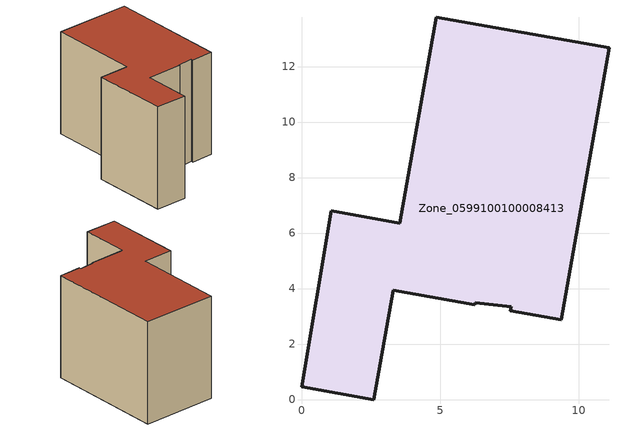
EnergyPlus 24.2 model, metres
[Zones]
Zone_0599100100008413
 floor ground (C_G): 7.55,3.34 6.26,3.49 6.24,3.42 3.3,3.94 2.61,0 0,0.46 1.08,6.79 3.55,6.35 4.85,13.77 11.08,12.68 9.36,2.88 7.53,3.2 z0
 wall outside (C_F): 1.08,6.79 0,0.46 2.61,0 3.3,3.94 6.24,3.42 6.26,3.49 7.55,3.34 7.53,3.2 9.36,2.88 11.08,12.68 4.85,13.77 3.55,6.35 1.08,6.79 z0:8.66
 roof outside (C_R): 7.55,3.34 7.53,3.2 9.36,2.88 11.08,12.68 4.85,13.77 3.55,6.35 1.08,6.79 0,0.46 2.61,0 3.3,3.94 6.24,3.42 6.26,3.49 z8.66
[BUILDING]
Pand.0599100100008413: North Axis=0; Terrain=City; Loads Convergence Tolerance Value=0.04; Temperature Convergence Tolerance Value=0.4; Solar Distribution=FullExterior; Maximum Number of Warmup Days=25; Minimum Number of Warmup Days=1
[Site:Location]
Rotterdam.The.Hague.AP_ZH_NLD Design_Conditions: Latitude=51.96; Longitude=4.45; Time Zone=1; Elevation=-4.5
[SITE:GROUNDTEMPERATURE:BUILDINGSURFACE]
18, 18, 18, 18, 18, 18, 18, 18, 18, 18, 18, 18
[MATERIAL] Thermal Absorptance=0.9; Solar Absorptance=0.7; Visible Absorptance=0.7
Name | Roughness | Thickness | Conductivity | Density | Specific Heat
G.D.2015-2018 | MediumSmooth | 0.15 | 0.0428571 | 540 | 1210
F.D.2015-2018 | Rough | 0.3 | 0.0666667 | 1920 | 840
R.D.2015-2018 | MediumRough | 0.2 | 0.0333333 | 1500 | 1000
[CONSTRUCTION]
C_G: G.D.2015-2018
C_F: F.D.2015-2018
C_R: R.D.2015-2018
[ZONE]
Zone_0599100100008413: Type=1; Multiplier=1; Ceiling Height=Autocalculate; Volume=Autocalculate; Floor Area=autocalculate; Part of Total Floor Area=Yes
[ZONEINFILTRATION:DESIGNFLOWRATE]
Infil_Zone_0599100100008413: Zone or ZoneList or Space or SpaceList=Zone_0599100100008413; Schedule=AlwaysOn; Design Flow Rate Calculation Method=Flow/Area; Flow Rate per Floor Area=0.0021; Constant Term Coefficient=1; Temperature Term Coefficient=0; Velocity Term Coefficient=0; Velocity Squared Term Coefficient=0
[HVACTEMPLATE:ZONE:IDEALLOADSAIRSYSTEM]
Zone_0599100100008413: Maximum Heating Supply Air Temperature=50; Minimum Cooling Supply Air Temperature=13; Maximum Heating Supply Air Humidity Ratio=0.0156; Minimum Cooling Supply Air Humidity Ratio=0.0077; Heating Limit=NoLimit; Cooling Limit=NoLimit; Dehumidification Control Type=ConstantSensibleHeatRatio; Cooling Sensible Heat Ratio=0.7; Dehumidification Setpoint=60; Humidification Control Type=None; Humidification Setpoint=30; Outdoor Air Method=None; Outdoor Air Flow Rate per Person=0.00944; Outdoor Air Flow Rate per Zone Floor Area=0; Outdoor Air Flow Rate per Zone=0; Demand Controlled Ventilation Type=None; Outdoor Air Economizer Type=NoEconomizer; Heat Recovery Type=None; Sensible Heat Recovery Effectiveness=0.7; Latent Heat Recovery Effectiveness=0.65
[ZONECONTROL:THERMOSTAT]
ThermostatControl_Zone_0599100100008413: Zone or ZoneList=Zone_0599100100008413; Control Type Schedule=DualSetpointControlType; Control 1=Thermostat_Zone_0599100100008413; Temperature Difference Between Cutout And Setpoint=0
[THERMOSTATSETPOINT:DUALSETPOINT]
Thermostat_Zone_0599100100008413: Heating Setpoint Temperature Schedule=HeatingSetpoint_Zone_0599100100008413; Cooling Setpoint Temperature Schedule=CoolingSetpoint_Zone_0599100100008413
[SCHEDULE:COMPACT]
HeatingSetpoint_Zone_0599100100008413: Through: 12/31, For: AllDays, Until: 24:00, 21
CoolingSetpoint_Zone_0599100100008413: Through: 12/31, For: AllDays, Until: 24:00, 24
DualSetpointControlType: Through: 12/31, For: AllDays, Until: 24:00, 4
AlwaysOn: Through: 12/31, For: AllDays, Until: 24:00, 1
